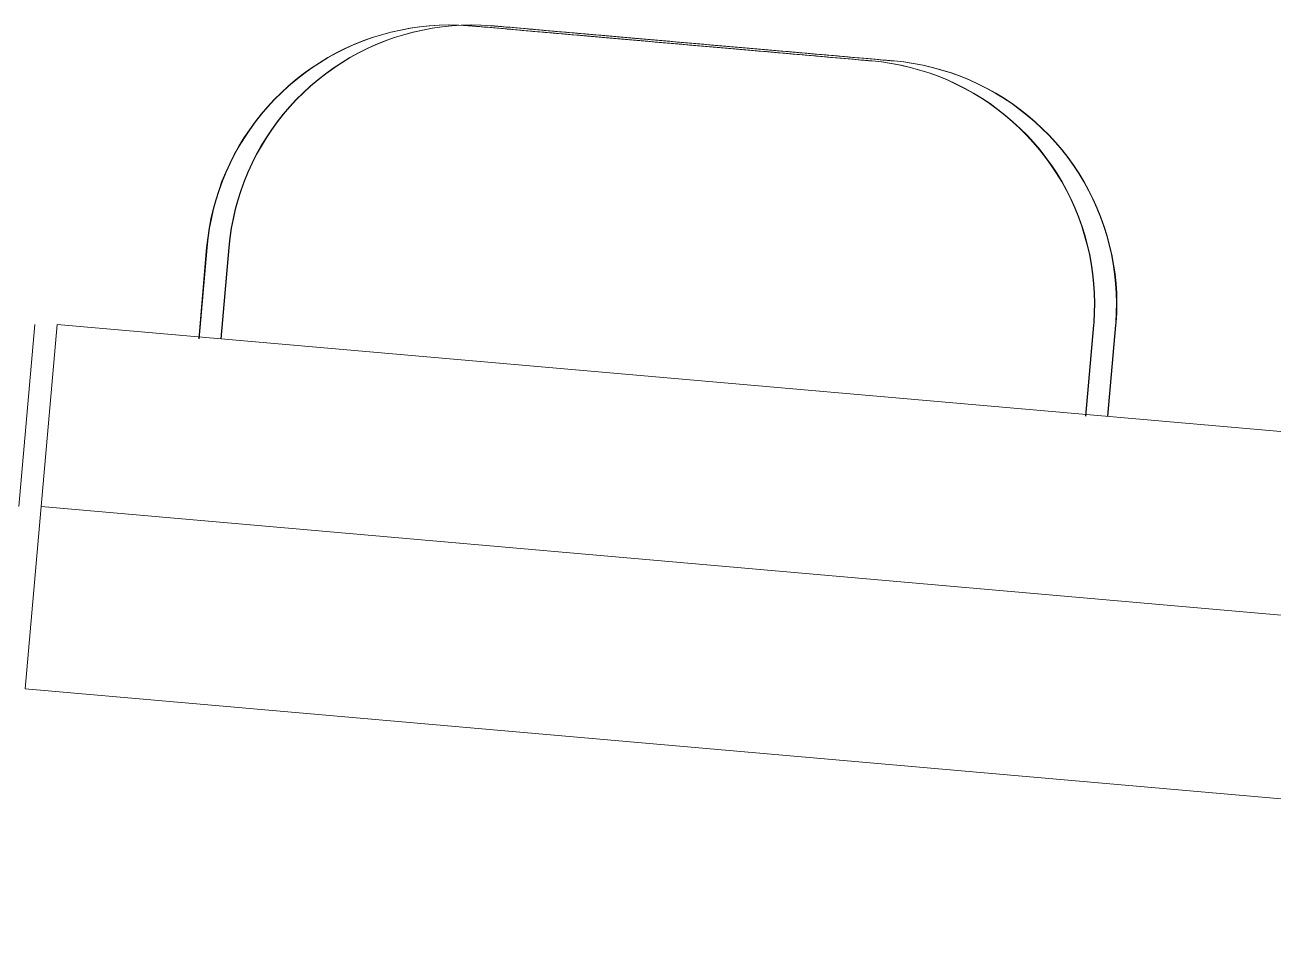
# Model space of a CAD drawing. Header units: millimetres. Extents: x 4237772 to 4686020, y -673 to 29459.
# Drawn here: x 4496034.15 to 4496054.61, y 16847.99 to 16862.8 of the extents above; entities that cross this region are included whole.
import ezdxf

# ---------------------------------------------------------------- set-up
doc = ezdxf.new("R2010")
doc.units = ezdxf.units.MM
doc.layers.add('Q-SPCQ', color=91, linetype='Continuous', lineweight=5)

# ---------------------------------------------------------------- blocks, each defined once
blk = doc.blocks.new('Static Line_Sayfa_Metal Deck_Pan Mount - Up to 15 _ pitch - Max 2 Users-1846359-SECTION - GRIDS B1-B2')
at = {"layer": 'Q-SPCQ'}
for p, q in [((4470409.579, 16859.146), (4470409.448, 16857.652)), ((4470409.582, 16859.146), (4470409.451, 16857.652)), ((4470409.585, 16859.146), (4470409.455, 16857.652)), ((4470409.941, 16859.146), (4470409.81, 16857.652)), ((4470409.944, 16859.146), (4470409.814, 16857.652)), ((4470409.948, 16859.146), (4470409.817, 16857.652)), ((4470406.764, 16857.888), (4470406.502, 16854.899)), ((4470407.126, 16857.888), (4470406.864, 16854.899)), ((4470449.862, 16854.149), (4470407.126, 16857.888)), ((4470423.989, 16856.38), (4470424.119, 16857.874)), ((4470423.992, 16856.38), (4470424.123, 16857.874)), ((4470423.995, 16856.38), (4470424.126, 16857.874)), ((4470424.351, 16856.38), (4470424.482, 16857.874)), ((4470424.354, 16856.38), (4470424.485, 16857.874)), ((4470424.357, 16856.38), (4470424.488, 16857.874)), ((4470406.864, 16854.899), (4470406.603, 16851.91)), ((4470406.864, 16854.899), (4470451.693, 16850.977)), ((4470406.864, 16854.899), (4470451.693, 16850.977)), ((4470451.432, 16847.988), (4470406.603, 16851.91))]:
    blk.add_line(p, q, dxfattribs=at)
at = {"layer": 'Q-SPCQ', "flags": 128}
for points in [[(4470409.579, 16859.146), (4470409.596, 16859.305), (4470409.619, 16859.464), (4470409.649, 16859.621), (4470409.685, 16859.777), (4470409.727, 16859.931), (4470409.776, 16860.084), (4470409.83, 16860.234), (4470409.891, 16860.382), (4470409.957, 16860.528), (4470410.029, 16860.671), (4470410.107, 16860.81), (4470410.19, 16860.947), (4470410.279, 16861.08), (4470410.373, 16861.21), (4470410.472, 16861.335), (4470410.576, 16861.457), (4470410.684, 16861.574), (4470410.798, 16861.687), (4470410.915, 16861.796), (4470411.037, 16861.899), (4470411.163, 16861.998), (4470411.293, 16862.091), (4470411.427, 16862.179), (4470411.564, 16862.262), (4470411.704, 16862.339), (4470411.847, 16862.411), (4470411.993, 16862.476), (4470412.141, 16862.536), (4470412.292, 16862.59), (4470412.445, 16862.638), (4470412.599, 16862.68), (4470412.755, 16862.715), (4470412.912, 16862.744), (4470413.071, 16862.767), (4470413.23, 16862.784), (4470413.39, 16862.794), (4470413.549, 16862.798), (4470413.709, 16862.795), (4470413.869, 16862.786), (4470413.912, 16862.783)], [(4470409.582, 16859.146), (4470409.599, 16859.305), (4470409.623, 16859.464), (4470409.653, 16859.621), (4470409.689, 16859.777), (4470409.731, 16859.931), (4470409.779, 16860.084), (4470409.834, 16860.234), (4470409.894, 16860.382), (4470409.96, 16860.528), (4470410.032, 16860.671), (4470410.11, 16860.81), (4470410.193, 16860.947), (4470410.282, 16861.08), (4470410.376, 16861.21), (4470410.475, 16861.335), (4470410.579, 16861.457), (4470410.688, 16861.574), (4470410.801, 16861.687), (4470410.919, 16861.796), (4470411.041, 16861.899), (4470411.167, 16861.998), (4470411.297, 16862.091), (4470411.43, 16862.179), (4470411.567, 16862.262), (4470411.707, 16862.339), (4470411.85, 16862.411), (4470411.996, 16862.476), (4470412.145, 16862.536), (4470412.295, 16862.59), (4470412.448, 16862.638), (4470412.602, 16862.68), (4470412.758, 16862.715), (4470412.916, 16862.744), (4470413.074, 16862.767), (4470413.233, 16862.784), (4470413.393, 16862.794), (4470413.553, 16862.798), (4470413.713, 16862.795), (4470413.872, 16862.786), (4470413.916, 16862.783)], [(4470409.585, 16859.146), (4470409.603, 16859.305), (4470409.626, 16859.464), (4470409.656, 16859.621), (4470409.692, 16859.777), (4470409.734, 16859.931), (4470409.783, 16860.084), (4470409.837, 16860.234), (4470409.897, 16860.382), (4470409.964, 16860.528), (4470410.036, 16860.671), (4470410.113, 16860.81), (4470410.197, 16860.947), (4470410.285, 16861.08), (4470410.379, 16861.21), (4470410.478, 16861.335), (4470410.582, 16861.457), (4470410.691, 16861.574), (4470410.804, 16861.687), (4470410.922, 16861.796), (4470411.044, 16861.899), (4470411.17, 16861.998), (4470411.3, 16862.091), (4470411.434, 16862.179), (4470411.57, 16862.262), (4470411.711, 16862.339), (4470411.854, 16862.411), (4470412, 16862.476), (4470412.148, 16862.536), (4470412.299, 16862.59), (4470412.451, 16862.638), (4470412.606, 16862.68), (4470412.762, 16862.715), (4470412.919, 16862.744), (4470413.077, 16862.767), (4470413.237, 16862.784), (4470413.396, 16862.794), (4470413.556, 16862.798), (4470413.716, 16862.795), (4470413.876, 16862.786), (4470413.919, 16862.783)], [(4470409.941, 16859.146), (4470409.958, 16859.305), (4470409.982, 16859.464), (4470410.011, 16859.621), (4470410.047, 16859.777), (4470410.09, 16859.931), (4470410.138, 16860.084), (4470410.193, 16860.234), (4470410.253, 16860.382), (4470410.319, 16860.528), (4470410.391, 16860.671), (4470410.469, 16860.81), (4470410.552, 16860.947), (4470410.641, 16861.08), (4470410.735, 16861.21), (4470410.834, 16861.335), (4470410.938, 16861.457), (4470411.047, 16861.574), (4470411.16, 16861.687), (4470411.278, 16861.796), (4470411.4, 16861.899), (4470411.526, 16861.998), (4470411.656, 16862.091), (4470411.789, 16862.179), (4470411.926, 16862.262), (4470412.066, 16862.339), (4470412.209, 16862.411), (4470412.355, 16862.476), (4470412.504, 16862.536), (4470412.654, 16862.59), (4470412.807, 16862.638), (4470412.961, 16862.68), (4470413.117, 16862.715), (4470413.275, 16862.744), (4470413.433, 16862.767), (4470413.592, 16862.784), (4470413.752, 16862.794), (4470413.912, 16862.798), (4470414.072, 16862.795), (4470414.231, 16862.786), (4470414.274, 16862.783)], [(4470409.944, 16859.146), (4470409.962, 16859.305), (4470409.985, 16859.464), (4470410.015, 16859.621), (4470410.051, 16859.777), (4470410.093, 16859.931), (4470410.141, 16860.084), (4470410.196, 16860.234), (4470410.256, 16860.382), (4470410.323, 16860.528), (4470410.395, 16860.671), (4470410.472, 16860.81), (4470410.556, 16860.947), (4470410.644, 16861.08), (4470410.738, 16861.21), (4470410.837, 16861.335), (4470410.941, 16861.457), (4470411.05, 16861.574), (4470411.163, 16861.687), (4470411.281, 16861.796), (4470411.403, 16861.899), (4470411.529, 16861.998), (4470411.659, 16862.091), (4470411.792, 16862.179), (4470411.929, 16862.262), (4470412.07, 16862.339), (4470412.213, 16862.411), (4470412.359, 16862.476), (4470412.507, 16862.536), (4470412.658, 16862.59), (4470412.81, 16862.638), (4470412.965, 16862.68), (4470413.121, 16862.715), (4470413.278, 16862.744), (4470413.436, 16862.767), (4470413.595, 16862.784), (4470413.755, 16862.794), (4470413.915, 16862.798), (4470414.075, 16862.795), (4470414.235, 16862.786), (4470414.278, 16862.783)], [(4470409.948, 16859.146), (4470409.965, 16859.305), (4470409.988, 16859.464), (4470410.018, 16859.621), (4470410.054, 16859.777), (4470410.096, 16859.931), (4470410.145, 16860.084), (4470410.199, 16860.234), (4470410.26, 16860.382), (4470410.326, 16860.528), (4470410.398, 16860.671), (4470410.476, 16860.81), (4470410.559, 16860.947), (4470410.648, 16861.08), (4470410.742, 16861.21), (4470410.841, 16861.335), (4470410.945, 16861.457), (4470411.053, 16861.574), (4470411.167, 16861.687), (4470411.284, 16861.796), (4470411.406, 16861.899), (4470411.532, 16861.998), (4470411.662, 16862.091), (4470411.796, 16862.179), (4470411.933, 16862.262), (4470412.073, 16862.339), (4470412.216, 16862.411), (4470412.362, 16862.476), (4470412.51, 16862.536), (4470412.661, 16862.59), (4470412.814, 16862.638), (4470412.968, 16862.68), (4470413.124, 16862.715), (4470413.281, 16862.744), (4470413.44, 16862.767), (4470413.599, 16862.784), (4470413.758, 16862.794), (4470413.918, 16862.798), (4470414.078, 16862.795), (4470414.238, 16862.786), (4470414.281, 16862.783)], [(4470413.915, 16862.782), (4470413.923, 16862.782), (4470413.936, 16862.78), (4470413.954, 16862.779), (4470413.978, 16862.777), (4470414.006, 16862.774), (4470414.04, 16862.771), (4470414.079, 16862.768), (4470414.123, 16862.764), (4470414.172, 16862.76), (4470414.225, 16862.755), (4470414.283, 16862.75), (4470414.346, 16862.745), (4470414.414, 16862.739), (4470414.486, 16862.732), (4470414.562, 16862.726), (4470414.643, 16862.719), (4470414.728, 16862.711), (4470414.816, 16862.703), (4470414.909, 16862.695), (4470415.005, 16862.687), (4470415.104, 16862.678), (4470415.207, 16862.669), (4470415.313, 16862.66), (4470415.423, 16862.65), (4470415.534, 16862.641), (4470415.649, 16862.631), (4470415.766, 16862.62), (4470415.886, 16862.61), (4470416.007, 16862.599), (4470416.131, 16862.588), (4470416.256, 16862.578), (4470416.382, 16862.566), (4470416.51, 16862.555), (4470416.639, 16862.544), (4470416.769, 16862.533), (4470416.9, 16862.521), (4470417.031, 16862.51), (4470417.162, 16862.498), (4470417.198, 16862.495)], [(4470417.198, 16862.495), (4470417.066, 16862.507), (4470416.935, 16862.518), (4470416.804, 16862.53), (4470416.674, 16862.541), (4470416.545, 16862.552), (4470416.417, 16862.563), (4470416.29, 16862.575), (4470416.164, 16862.586), (4470416.04, 16862.596), (4470415.918, 16862.607), (4470415.798, 16862.618), (4470415.681, 16862.628), (4470415.565, 16862.638), (4470415.453, 16862.648), (4470415.343, 16862.657), (4470415.236, 16862.667), (4470415.132, 16862.676), (4470415.031, 16862.685), (4470414.934, 16862.693), (4470414.841, 16862.701), (4470414.751, 16862.709), (4470414.665, 16862.717), (4470414.584, 16862.724), (4470414.506, 16862.731), (4470414.433, 16862.737), (4470414.364, 16862.743), (4470414.3, 16862.749), (4470414.24, 16862.754), (4470414.186, 16862.759), (4470414.135, 16862.763), (4470414.09, 16862.767), (4470414.05, 16862.77), (4470414.015, 16862.774), (4470413.985, 16862.776), (4470413.96, 16862.778), (4470413.94, 16862.78), (4470413.926, 16862.781), (4470413.916, 16862.782)], [(4470413.918, 16862.782), (4470413.926, 16862.782), (4470413.939, 16862.78), (4470413.957, 16862.779), (4470413.981, 16862.777), (4470414.01, 16862.774), (4470414.043, 16862.771), (4470414.082, 16862.768), (4470414.126, 16862.764), (4470414.175, 16862.76), (4470414.228, 16862.755), (4470414.287, 16862.75), (4470414.35, 16862.745), (4470414.417, 16862.739), (4470414.489, 16862.732), (4470414.566, 16862.726), (4470414.646, 16862.719), (4470414.731, 16862.711), (4470414.82, 16862.703), (4470414.912, 16862.695), (4470415.008, 16862.687), (4470415.108, 16862.678), (4470415.211, 16862.669), (4470415.317, 16862.66), (4470415.426, 16862.65), (4470415.538, 16862.641), (4470415.652, 16862.631), (4470415.77, 16862.62), (4470415.889, 16862.61), (4470416.01, 16862.599), (4470416.134, 16862.588), (4470416.259, 16862.578), (4470416.386, 16862.566), (4470416.514, 16862.555), (4470416.643, 16862.544), (4470416.772, 16862.533), (4470416.903, 16862.521), (4470417.034, 16862.51), (4470417.166, 16862.498), (4470417.201, 16862.495)], [(4470417.201, 16862.495), (4470417.07, 16862.507), (4470416.938, 16862.518), (4470416.808, 16862.53), (4470416.678, 16862.541), (4470416.548, 16862.552), (4470416.42, 16862.563), (4470416.293, 16862.575), (4470416.168, 16862.586), (4470416.044, 16862.596), (4470415.922, 16862.607), (4470415.802, 16862.618), (4470415.684, 16862.628), (4470415.569, 16862.638), (4470415.456, 16862.648), (4470415.346, 16862.657), (4470415.239, 16862.667), (4470415.135, 16862.676), (4470415.035, 16862.685), (4470414.938, 16862.693), (4470414.844, 16862.701), (4470414.755, 16862.709), (4470414.669, 16862.717), (4470414.587, 16862.724), (4470414.51, 16862.731), (4470414.436, 16862.737), (4470414.368, 16862.743), (4470414.303, 16862.749), (4470414.244, 16862.754), (4470414.189, 16862.759), (4470414.139, 16862.763), (4470414.094, 16862.767), (4470414.053, 16862.77), (4470414.018, 16862.774), (4470413.988, 16862.776), (4470413.963, 16862.778), (4470413.944, 16862.78), (4470413.929, 16862.781), (4470413.92, 16862.782)], [(4470413.921, 16862.782), (4470413.929, 16862.782), (4470413.942, 16862.78), (4470413.961, 16862.779), (4470413.984, 16862.777), (4470414.013, 16862.774), (4470414.047, 16862.771), (4470414.086, 16862.768), (4470414.129, 16862.764), (4470414.178, 16862.76), (4470414.232, 16862.755), (4470414.29, 16862.75), (4470414.353, 16862.745), (4470414.421, 16862.739), (4470414.493, 16862.732), (4470414.569, 16862.726), (4470414.65, 16862.719), (4470414.734, 16862.711), (4470414.823, 16862.703), (4470414.915, 16862.695), (4470415.011, 16862.687), (4470415.111, 16862.678), (4470415.214, 16862.669), (4470415.32, 16862.66), (4470415.429, 16862.65), (4470415.541, 16862.641), (4470415.656, 16862.631), (4470415.773, 16862.62), (4470415.892, 16862.61), (4470416.014, 16862.599), (4470416.137, 16862.588), (4470416.262, 16862.578), (4470416.389, 16862.566), (4470416.517, 16862.555), (4470416.646, 16862.544), (4470416.776, 16862.533), (4470416.906, 16862.521), (4470417.038, 16862.51), (4470417.169, 16862.498), (4470417.204, 16862.495)], [(4470417.204, 16862.495), (4470417.073, 16862.507), (4470416.942, 16862.518), (4470416.811, 16862.53), (4470416.681, 16862.541), (4470416.552, 16862.552), (4470416.423, 16862.563), (4470416.296, 16862.575), (4470416.171, 16862.586), (4470416.047, 16862.596), (4470415.925, 16862.607), (4470415.805, 16862.618), (4470415.687, 16862.628), (4470415.572, 16862.638), (4470415.459, 16862.648), (4470415.349, 16862.657), (4470415.242, 16862.667), (4470415.138, 16862.676), (4470415.038, 16862.685), (4470414.941, 16862.693), (4470414.848, 16862.701), (4470414.758, 16862.709), (4470414.672, 16862.717), (4470414.59, 16862.724), (4470414.513, 16862.731), (4470414.44, 16862.737), (4470414.371, 16862.743), (4470414.307, 16862.749), (4470414.247, 16862.754), (4470414.192, 16862.759), (4470414.142, 16862.763), (4470414.097, 16862.767), (4470414.057, 16862.77), (4470414.022, 16862.774), (4470413.992, 16862.776), (4470413.967, 16862.778), (4470413.947, 16862.78), (4470413.932, 16862.781), (4470413.923, 16862.782)], [(4470414.277, 16862.782), (4470414.285, 16862.782), (4470414.298, 16862.78), (4470414.316, 16862.779), (4470414.34, 16862.777), (4470414.369, 16862.774), (4470414.402, 16862.771), (4470414.441, 16862.768), (4470414.485, 16862.764), (4470414.534, 16862.76), (4470414.587, 16862.755), (4470414.646, 16862.75), (4470414.709, 16862.745), (4470414.776, 16862.739), (4470414.848, 16862.732), (4470414.925, 16862.726), (4470415.005, 16862.719), (4470415.09, 16862.711), (4470415.179, 16862.703), (4470415.271, 16862.695), (4470415.367, 16862.687), (4470415.467, 16862.678), (4470415.57, 16862.669), (4470415.676, 16862.66), (4470415.785, 16862.65), (4470415.897, 16862.641), (4470416.011, 16862.631), (4470416.129, 16862.62), (4470416.248, 16862.61), (4470416.369, 16862.599), (4470416.493, 16862.588), (4470416.618, 16862.578), (4470416.745, 16862.566), (4470416.872, 16862.555), (4470417.002, 16862.544), (4470417.131, 16862.533), (4470417.262, 16862.521), (4470417.393, 16862.51), (4470417.524, 16862.498), (4470417.56, 16862.495)], [(4470417.56, 16862.495), (4470417.429, 16862.507), (4470417.297, 16862.518), (4470417.167, 16862.53), (4470417.037, 16862.541), (4470416.907, 16862.552), (4470416.779, 16862.563), (4470416.652, 16862.575), (4470416.526, 16862.586), (4470416.403, 16862.596), (4470416.281, 16862.607), (4470416.161, 16862.618), (4470416.043, 16862.628), (4470415.927, 16862.638), (4470415.815, 16862.648), (4470415.705, 16862.657), (4470415.598, 16862.667), (4470415.494, 16862.676), (4470415.394, 16862.685), (4470415.297, 16862.693), (4470415.203, 16862.701), (4470415.113, 16862.709), (4470415.028, 16862.717), (4470414.946, 16862.724), (4470414.869, 16862.731), (4470414.795, 16862.737), (4470414.727, 16862.743), (4470414.662, 16862.749), (4470414.603, 16862.754), (4470414.548, 16862.759), (4470414.498, 16862.763), (4470414.453, 16862.767), (4470414.412, 16862.77), (4470414.377, 16862.774), (4470414.347, 16862.776), (4470414.322, 16862.778), (4470414.303, 16862.78), (4470414.288, 16862.781), (4470414.279, 16862.782)], [(4470414.28, 16862.782), (4470414.288, 16862.782), (4470414.301, 16862.78), (4470414.32, 16862.779), (4470414.343, 16862.777), (4470414.372, 16862.774), (4470414.406, 16862.771), (4470414.445, 16862.768), (4470414.488, 16862.764), (4470414.537, 16862.76), (4470414.591, 16862.755), (4470414.649, 16862.75), (4470414.712, 16862.745), (4470414.78, 16862.739), (4470414.852, 16862.732), (4470414.928, 16862.726), (4470415.009, 16862.719), (4470415.093, 16862.711), (4470415.182, 16862.703), (4470415.274, 16862.695), (4470415.37, 16862.687), (4470415.47, 16862.678), (4470415.573, 16862.669), (4470415.679, 16862.66), (4470415.788, 16862.65), (4470415.9, 16862.641), (4470416.015, 16862.631), (4470416.132, 16862.62), (4470416.251, 16862.61), (4470416.373, 16862.599), (4470416.496, 16862.588), (4470416.621, 16862.578), (4470416.748, 16862.566), (4470416.876, 16862.555), (4470417.005, 16862.544), (4470417.135, 16862.533), (4470417.265, 16862.521), (4470417.396, 16862.51), (4470417.528, 16862.498), (4470417.563, 16862.495)], [(4470417.563, 16862.495), (4470417.432, 16862.507), (4470417.301, 16862.518), (4470417.17, 16862.53), (4470417.04, 16862.541), (4470416.911, 16862.552), (4470416.782, 16862.563), (4470416.655, 16862.575), (4470416.53, 16862.586), (4470416.406, 16862.596), (4470416.284, 16862.607), (4470416.164, 16862.618), (4470416.046, 16862.628), (4470415.931, 16862.638), (4470415.818, 16862.648), (4470415.708, 16862.657), (4470415.601, 16862.667), (4470415.497, 16862.676), (4470415.397, 16862.685), (4470415.3, 16862.693), (4470415.206, 16862.701), (4470415.117, 16862.709), (4470415.031, 16862.717), (4470414.949, 16862.724), (4470414.872, 16862.731), (4470414.799, 16862.737), (4470414.73, 16862.743), (4470414.666, 16862.749), (4470414.606, 16862.754), (4470414.551, 16862.759), (4470414.501, 16862.763), (4470414.456, 16862.767), (4470414.416, 16862.77), (4470414.381, 16862.774), (4470414.351, 16862.776), (4470414.326, 16862.778), (4470414.306, 16862.78), (4470414.291, 16862.781), (4470414.282, 16862.782)], [(4470414.284, 16862.782), (4470414.292, 16862.782), (4470414.305, 16862.78), (4470414.323, 16862.779), (4470414.347, 16862.777), (4470414.375, 16862.774), (4470414.409, 16862.771), (4470414.448, 16862.768), (4470414.492, 16862.764), (4470414.54, 16862.76), (4470414.594, 16862.755), (4470414.652, 16862.75), (4470414.715, 16862.745), (4470414.783, 16862.739), (4470414.855, 16862.732), (4470414.931, 16862.726), (4470415.012, 16862.719), (4470415.097, 16862.711), (4470415.185, 16862.703), (4470415.278, 16862.695), (4470415.374, 16862.687), (4470415.473, 16862.678), (4470415.576, 16862.669), (4470415.682, 16862.66), (4470415.791, 16862.65), (4470415.903, 16862.641), (4470416.018, 16862.631), (4470416.135, 16862.62), (4470416.255, 16862.61), (4470416.376, 16862.599), (4470416.499, 16862.588), (4470416.625, 16862.578), (4470416.751, 16862.566), (4470416.879, 16862.555), (4470417.008, 16862.544), (4470417.138, 16862.533), (4470417.269, 16862.521), (4470417.4, 16862.51), (4470417.531, 16862.498), (4470417.567, 16862.495)], [(4470417.567, 16862.495), (4470417.435, 16862.507), (4470417.304, 16862.518), (4470417.173, 16862.53), (4470417.043, 16862.541), (4470416.914, 16862.552), (4470416.786, 16862.563), (4470416.659, 16862.575), (4470416.533, 16862.586), (4470416.409, 16862.596), (4470416.287, 16862.607), (4470416.167, 16862.618), (4470416.049, 16862.628), (4470415.934, 16862.638), (4470415.821, 16862.648), (4470415.712, 16862.657), (4470415.605, 16862.667), (4470415.501, 16862.676), (4470415.4, 16862.685), (4470415.303, 16862.693), (4470415.21, 16862.701), (4470415.12, 16862.709), (4470415.034, 16862.717), (4470414.953, 16862.724), (4470414.875, 16862.731), (4470414.802, 16862.737), (4470414.733, 16862.743), (4470414.669, 16862.749), (4470414.609, 16862.754), (4470414.554, 16862.759), (4470414.504, 16862.763), (4470414.459, 16862.767), (4470414.419, 16862.77), (4470414.384, 16862.774), (4470414.354, 16862.776), (4470414.329, 16862.778), (4470414.309, 16862.78), (4470414.295, 16862.781), (4470414.285, 16862.782)], [(4470420.48, 16862.208), (4470420.473, 16862.209), (4470420.459, 16862.21), (4470420.441, 16862.211), (4470420.418, 16862.213), (4470420.389, 16862.216), (4470420.355, 16862.219), (4470420.316, 16862.222), (4470420.273, 16862.226), (4470420.224, 16862.23), (4470420.17, 16862.235), (4470420.112, 16862.24), (4470420.049, 16862.246), (4470419.981, 16862.252), (4470419.909, 16862.258), (4470419.833, 16862.265), (4470419.752, 16862.272), (4470419.668, 16862.279), (4470419.579, 16862.287), (4470419.487, 16862.295), (4470419.391, 16862.303), (4470419.291, 16862.312), (4470419.188, 16862.321), (4470419.082, 16862.33), (4470418.973, 16862.34), (4470418.861, 16862.35), (4470418.746, 16862.36), (4470418.629, 16862.37), (4470418.51, 16862.38), (4470418.388, 16862.391), (4470418.265, 16862.402), (4470418.14, 16862.413), (4470418.013, 16862.424), (4470417.885, 16862.435), (4470417.756, 16862.446), (4470417.626, 16862.458), (4470417.496, 16862.469), (4470417.364, 16862.481), (4470417.233, 16862.492), (4470417.198, 16862.495)], [(4470417.198, 16862.495), (4470417.329, 16862.484), (4470417.46, 16862.472), (4470417.591, 16862.461), (4470417.721, 16862.449), (4470417.85, 16862.438), (4470417.979, 16862.427), (4470418.106, 16862.416), (4470418.231, 16862.405), (4470418.355, 16862.394), (4470418.477, 16862.383), (4470418.597, 16862.373), (4470418.715, 16862.362), (4470418.83, 16862.352), (4470418.943, 16862.342), (4470419.053, 16862.333), (4470419.16, 16862.323), (4470419.263, 16862.314), (4470419.364, 16862.306), (4470419.461, 16862.297), (4470419.554, 16862.289), (4470419.644, 16862.281), (4470419.73, 16862.274), (4470419.812, 16862.266), (4470419.889, 16862.26), (4470419.962, 16862.253), (4470420.031, 16862.247), (4470420.095, 16862.242), (4470420.155, 16862.236), (4470420.21, 16862.232), (4470420.26, 16862.227), (4470420.305, 16862.223), (4470420.345, 16862.22), (4470420.38, 16862.217), (4470420.41, 16862.214), (4470420.435, 16862.212), (4470420.455, 16862.21), (4470420.47, 16862.209), (4470420.479, 16862.208)], [(4470420.484, 16862.208), (4470420.476, 16862.209), (4470420.463, 16862.21), (4470420.444, 16862.211), (4470420.421, 16862.213), (4470420.392, 16862.216), (4470420.359, 16862.219), (4470420.32, 16862.222), (4470420.276, 16862.226), (4470420.227, 16862.23), (4470420.174, 16862.235), (4470420.115, 16862.24), (4470420.052, 16862.246), (4470419.985, 16862.252), (4470419.913, 16862.258), (4470419.836, 16862.265), (4470419.756, 16862.272), (4470419.671, 16862.279), (4470419.582, 16862.287), (4470419.49, 16862.295), (4470419.394, 16862.303), (4470419.294, 16862.312), (4470419.191, 16862.321), (4470419.085, 16862.33), (4470418.976, 16862.34), (4470418.864, 16862.35), (4470418.75, 16862.36), (4470418.632, 16862.37), (4470418.513, 16862.38), (4470418.392, 16862.391), (4470418.268, 16862.402), (4470418.143, 16862.413), (4470418.016, 16862.424), (4470417.888, 16862.435), (4470417.759, 16862.446), (4470417.629, 16862.458), (4470417.499, 16862.469), (4470417.368, 16862.481), (4470417.236, 16862.492), (4470417.201, 16862.495)], [(4470417.201, 16862.495), (4470417.332, 16862.484), (4470417.463, 16862.472), (4470417.594, 16862.461), (4470417.724, 16862.449), (4470417.854, 16862.438), (4470417.982, 16862.427), (4470418.109, 16862.416), (4470418.234, 16862.405), (4470418.358, 16862.394), (4470418.48, 16862.383), (4470418.6, 16862.373), (4470418.718, 16862.362), (4470418.833, 16862.352), (4470418.946, 16862.342), (4470419.056, 16862.333), (4470419.163, 16862.323), (4470419.267, 16862.314), (4470419.367, 16862.306), (4470419.464, 16862.297), (4470419.558, 16862.289), (4470419.647, 16862.281), (4470419.733, 16862.274), (4470419.815, 16862.266), (4470419.892, 16862.26), (4470419.966, 16862.253), (4470420.034, 16862.247), (4470420.099, 16862.242), (4470420.158, 16862.236), (4470420.213, 16862.232), (4470420.263, 16862.227), (4470420.308, 16862.223), (4470420.349, 16862.22), (4470420.384, 16862.217), (4470420.414, 16862.214), (4470420.439, 16862.212), (4470420.458, 16862.21), (4470420.473, 16862.209), (4470420.482, 16862.208)], [(4470420.487, 16862.208), (4470420.479, 16862.209), (4470420.466, 16862.21), (4470420.448, 16862.211), (4470420.424, 16862.213), (4470420.396, 16862.216), (4470420.362, 16862.219), (4470420.323, 16862.222), (4470420.279, 16862.226), (4470420.23, 16862.23), (4470420.177, 16862.235), (4470420.119, 16862.24), (4470420.056, 16862.246), (4470419.988, 16862.252), (4470419.916, 16862.258), (4470419.84, 16862.265), (4470419.759, 16862.272), (4470419.674, 16862.279), (4470419.586, 16862.287), (4470419.493, 16862.295), (4470419.397, 16862.303), (4470419.298, 16862.312), (4470419.195, 16862.321), (4470419.089, 16862.33), (4470418.979, 16862.34), (4470418.867, 16862.35), (4470418.753, 16862.36), (4470418.636, 16862.37), (4470418.516, 16862.38), (4470418.395, 16862.391), (4470418.271, 16862.402), (4470418.146, 16862.413), (4470418.02, 16862.424), (4470417.892, 16862.435), (4470417.763, 16862.446), (4470417.633, 16862.458), (4470417.502, 16862.469), (4470417.371, 16862.481), (4470417.24, 16862.492), (4470417.204, 16862.495)], [(4470417.204, 16862.495), (4470417.336, 16862.484), (4470417.467, 16862.472), (4470417.598, 16862.461), (4470417.728, 16862.449), (4470417.857, 16862.438), (4470417.985, 16862.427), (4470418.112, 16862.416), (4470418.238, 16862.405), (4470418.362, 16862.394), (4470418.484, 16862.383), (4470418.604, 16862.373), (4470418.721, 16862.362), (4470418.837, 16862.352), (4470418.949, 16862.342), (4470419.059, 16862.333), (4470419.166, 16862.323), (4470419.27, 16862.314), (4470419.371, 16862.306), (4470419.468, 16862.297), (4470419.561, 16862.289), (4470419.651, 16862.281), (4470419.737, 16862.274), (4470419.818, 16862.266), (4470419.896, 16862.26), (4470419.969, 16862.253), (4470420.038, 16862.247), (4470420.102, 16862.242), (4470420.162, 16862.236), (4470420.216, 16862.232), (4470420.266, 16862.227), (4470420.312, 16862.223), (4470420.352, 16862.22), (4470420.387, 16862.217), (4470420.417, 16862.214), (4470420.442, 16862.212), (4470420.462, 16862.21), (4470420.476, 16862.209), (4470420.486, 16862.208)], [(4470420.843, 16862.208), (4470420.835, 16862.209), (4470420.822, 16862.21), (4470420.803, 16862.211), (4470420.78, 16862.213), (4470420.751, 16862.216), (4470420.717, 16862.219), (4470420.679, 16862.222), (4470420.635, 16862.226), (4470420.586, 16862.23), (4470420.532, 16862.235), (4470420.474, 16862.24), (4470420.411, 16862.246), (4470420.344, 16862.252), (4470420.272, 16862.258), (4470420.195, 16862.265), (4470420.115, 16862.272), (4470420.03, 16862.279), (4470419.941, 16862.287), (4470419.849, 16862.295), (4470419.753, 16862.303), (4470419.653, 16862.312), (4470419.55, 16862.321), (4470419.444, 16862.33), (4470419.335, 16862.34), (4470419.223, 16862.35), (4470419.108, 16862.36), (4470418.991, 16862.37), (4470418.872, 16862.38), (4470418.75, 16862.391), (4470418.627, 16862.402), (4470418.502, 16862.413), (4470418.375, 16862.424), (4470418.247, 16862.435), (4470418.118, 16862.446), (4470417.988, 16862.458), (4470417.858, 16862.469), (4470417.727, 16862.481), (4470417.595, 16862.492), (4470417.56, 16862.495)], [(4470417.56, 16862.495), (4470417.691, 16862.484), (4470417.822, 16862.472), (4470417.953, 16862.461), (4470418.083, 16862.449), (4470418.213, 16862.438), (4470418.341, 16862.427), (4470418.468, 16862.416), (4470418.593, 16862.405), (4470418.717, 16862.394), (4470418.839, 16862.383), (4470418.959, 16862.373), (4470419.077, 16862.362), (4470419.192, 16862.352), (4470419.305, 16862.342), (4470419.415, 16862.333), (4470419.522, 16862.323), (4470419.626, 16862.314), (4470419.726, 16862.306), (4470419.823, 16862.297), (4470419.917, 16862.289), (4470420.006, 16862.281), (4470420.092, 16862.274), (4470420.174, 16862.266), (4470420.251, 16862.26), (4470420.325, 16862.253), (4470420.393, 16862.247), (4470420.458, 16862.242), (4470420.517, 16862.236), (4470420.572, 16862.232), (4470420.622, 16862.227), (4470420.667, 16862.223), (4470420.707, 16862.22), (4470420.743, 16862.217), (4470420.773, 16862.214), (4470420.798, 16862.212), (4470420.817, 16862.21), (4470420.832, 16862.209), (4470420.841, 16862.208)], [(4470420.846, 16862.208), (4470420.838, 16862.209), (4470420.825, 16862.21), (4470420.807, 16862.211), (4470420.783, 16862.213), (4470420.755, 16862.216), (4470420.721, 16862.219), (4470420.682, 16862.222), (4470420.638, 16862.226), (4470420.589, 16862.23), (4470420.536, 16862.235), (4470420.477, 16862.24), (4470420.414, 16862.246), (4470420.347, 16862.252), (4470420.275, 16862.258), (4470420.199, 16862.265), (4470420.118, 16862.272), (4470420.033, 16862.279), (4470419.945, 16862.287), (4470419.852, 16862.295), (4470419.756, 16862.303), (4470419.657, 16862.312), (4470419.554, 16862.321), (4470419.448, 16862.33), (4470419.338, 16862.34), (4470419.226, 16862.35), (4470419.112, 16862.36), (4470418.995, 16862.37), (4470418.875, 16862.38), (4470418.754, 16862.391), (4470418.63, 16862.402), (4470418.505, 16862.413), (4470418.379, 16862.424), (4470418.251, 16862.435), (4470418.122, 16862.446), (4470417.992, 16862.458), (4470417.861, 16862.469), (4470417.73, 16862.481), (4470417.599, 16862.492), (4470417.563, 16862.495)], [(4470417.563, 16862.495), (4470417.695, 16862.484), (4470417.826, 16862.472), (4470417.957, 16862.461), (4470418.087, 16862.449), (4470418.216, 16862.438), (4470418.344, 16862.427), (4470418.471, 16862.416), (4470418.597, 16862.405), (4470418.721, 16862.394), (4470418.843, 16862.383), (4470418.963, 16862.373), (4470419.08, 16862.362), (4470419.196, 16862.352), (4470419.308, 16862.342), (4470419.418, 16862.333), (4470419.525, 16862.323), (4470419.629, 16862.314), (4470419.73, 16862.306), (4470419.827, 16862.297), (4470419.92, 16862.289), (4470420.01, 16862.281), (4470420.095, 16862.274), (4470420.177, 16862.266), (4470420.255, 16862.26), (4470420.328, 16862.253), (4470420.397, 16862.247), (4470420.461, 16862.242), (4470420.52, 16862.236), (4470420.575, 16862.232), (4470420.625, 16862.227), (4470420.671, 16862.223), (4470420.711, 16862.22), (4470420.746, 16862.217), (4470420.776, 16862.214), (4470420.801, 16862.212), (4470420.821, 16862.21), (4470420.835, 16862.209), (4470420.844, 16862.208)], [(4470420.849, 16862.208), (4470420.842, 16862.209), (4470420.828, 16862.21), (4470420.81, 16862.211), (4470420.787, 16862.213), (4470420.758, 16862.216), (4470420.724, 16862.219), (4470420.685, 16862.222), (4470420.641, 16862.226), (4470420.593, 16862.23), (4470420.539, 16862.235), (4470420.481, 16862.24), (4470420.418, 16862.246), (4470420.35, 16862.252), (4470420.278, 16862.258), (4470420.202, 16862.265), (4470420.121, 16862.272), (4470420.037, 16862.279), (4470419.948, 16862.287), (4470419.856, 16862.295), (4470419.76, 16862.303), (4470419.66, 16862.312), (4470419.557, 16862.321), (4470419.451, 16862.33), (4470419.342, 16862.34), (4470419.23, 16862.35), (4470419.115, 16862.36), (4470418.998, 16862.37), (4470418.879, 16862.38), (4470418.757, 16862.391), (4470418.634, 16862.402), (4470418.509, 16862.413), (4470418.382, 16862.424), (4470418.254, 16862.435), (4470418.125, 16862.446), (4470417.995, 16862.458), (4470417.864, 16862.469), (4470417.733, 16862.481), (4470417.602, 16862.492), (4470417.567, 16862.495)], [(4470417.567, 16862.495), (4470417.698, 16862.484), (4470417.829, 16862.472), (4470417.96, 16862.461), (4470418.09, 16862.449), (4470418.219, 16862.438), (4470418.348, 16862.427), (4470418.475, 16862.416), (4470418.6, 16862.405), (4470418.724, 16862.394), (4470418.846, 16862.383), (4470418.966, 16862.373), (4470419.084, 16862.362), (4470419.199, 16862.352), (4470419.312, 16862.342), (4470419.422, 16862.333), (4470419.529, 16862.323), (4470419.632, 16862.314), (4470419.733, 16862.306), (4470419.83, 16862.297), (4470419.923, 16862.289), (4470420.013, 16862.281), (4470420.099, 16862.274), (4470420.18, 16862.266), (4470420.258, 16862.26), (4470420.331, 16862.253), (4470420.4, 16862.247), (4470420.464, 16862.242), (4470420.524, 16862.236), (4470420.579, 16862.232), (4470420.629, 16862.227), (4470420.674, 16862.223), (4470420.714, 16862.22), (4470420.749, 16862.217), (4470420.779, 16862.214), (4470420.804, 16862.212), (4470420.824, 16862.21), (4470420.839, 16862.209), (4470420.848, 16862.208)], [(4470420.483, 16862.208), (4470420.642, 16862.191), (4470420.8, 16862.167), (4470420.958, 16862.137), (4470421.114, 16862.101), (4470421.268, 16862.059), (4470421.42, 16862.011), (4470421.571, 16861.956), (4470421.719, 16861.896), (4470421.865, 16861.829), (4470422.007, 16861.757), (4470422.147, 16861.68), (4470422.284, 16861.596), (4470422.417, 16861.508), (4470422.547, 16861.414), (4470422.672, 16861.315), (4470422.794, 16861.211), (4470422.911, 16861.102), (4470423.024, 16860.989), (4470423.132, 16860.871), (4470423.236, 16860.749), (4470423.334, 16860.623), (4470423.428, 16860.493), (4470423.516, 16860.36), (4470423.599, 16860.223), (4470423.676, 16860.083), (4470423.747, 16859.939), (4470423.813, 16859.794), (4470423.873, 16859.645), (4470423.927, 16859.495), (4470423.975, 16859.342), (4470424.016, 16859.187), (4470424.052, 16859.031), (4470424.081, 16858.874), (4470424.104, 16858.716), (4470424.121, 16858.557), (4470424.131, 16858.397), (4470424.134, 16858.237), (4470424.132, 16858.077), (4470424.123, 16857.917), (4470424.119, 16857.874)], [(4470420.486, 16862.208), (4470420.646, 16862.191), (4470420.804, 16862.167), (4470420.961, 16862.137), (4470421.117, 16862.101), (4470421.271, 16862.059), (4470421.424, 16862.011), (4470421.574, 16861.956), (4470421.722, 16861.896), (4470421.868, 16861.829), (4470422.011, 16861.757), (4470422.151, 16861.68), (4470422.287, 16861.596), (4470422.42, 16861.508), (4470422.55, 16861.414), (4470422.676, 16861.315), (4470422.797, 16861.211), (4470422.915, 16861.102), (4470423.027, 16860.989), (4470423.136, 16860.871), (4470423.239, 16860.749), (4470423.338, 16860.623), (4470423.431, 16860.493), (4470423.519, 16860.36), (4470423.602, 16860.223), (4470423.679, 16860.083), (4470423.751, 16859.939), (4470423.817, 16859.794), (4470423.876, 16859.645), (4470423.93, 16859.495), (4470423.978, 16859.342), (4470424.02, 16859.187), (4470424.055, 16859.031), (4470424.084, 16858.874), (4470424.107, 16858.716), (4470424.124, 16858.557), (4470424.134, 16858.397), (4470424.138, 16858.237), (4470424.135, 16858.077), (4470424.126, 16857.917), (4470424.123, 16857.874)], [(4470420.49, 16862.208), (4470420.649, 16862.191), (4470420.807, 16862.167), (4470420.964, 16862.137), (4470421.12, 16862.101), (4470421.274, 16862.059), (4470421.427, 16862.011), (4470421.577, 16861.956), (4470421.726, 16861.896), (4470421.871, 16861.829), (4470422.014, 16861.757), (4470422.154, 16861.68), (4470422.29, 16861.596), (4470422.424, 16861.508), (4470422.553, 16861.414), (4470422.679, 16861.315), (4470422.8, 16861.211), (4470422.918, 16861.102), (4470423.031, 16860.989), (4470423.139, 16860.871), (4470423.243, 16860.749), (4470423.341, 16860.623), (4470423.435, 16860.493), (4470423.523, 16860.36), (4470423.605, 16860.223), (4470423.683, 16860.083), (4470423.754, 16859.939), (4470423.82, 16859.794), (4470423.88, 16859.645), (4470423.934, 16859.495), (4470423.981, 16859.342), (4470424.023, 16859.187), (4470424.059, 16859.031), (4470424.088, 16858.874), (4470424.111, 16858.716), (4470424.127, 16858.557), (4470424.137, 16858.397), (4470424.141, 16858.237), (4470424.139, 16858.077), (4470424.129, 16857.917), (4470424.126, 16857.874)], [(4470420.845, 16862.208), (4470421.004, 16862.191), (4470421.163, 16862.167), (4470421.32, 16862.137), (4470421.476, 16862.101), (4470421.63, 16862.059), (4470421.783, 16862.011), (4470421.933, 16861.956), (4470422.081, 16861.896), (4470422.227, 16861.829), (4470422.37, 16861.757), (4470422.509, 16861.68), (4470422.646, 16861.596), (4470422.779, 16861.508), (4470422.909, 16861.414), (4470423.034, 16861.315), (4470423.156, 16861.211), (4470423.273, 16861.102), (4470423.386, 16860.989), (4470423.495, 16860.871), (4470423.598, 16860.749), (4470423.697, 16860.623), (4470423.79, 16860.493), (4470423.878, 16860.36), (4470423.961, 16860.223), (4470424.038, 16860.083), (4470424.11, 16859.939), (4470424.175, 16859.794), (4470424.235, 16859.645), (4470424.289, 16859.495), (4470424.337, 16859.342), (4470424.379, 16859.187), (4470424.414, 16859.031), (4470424.443, 16858.874), (4470424.466, 16858.716), (4470424.483, 16858.557), (4470424.493, 16858.397), (4470424.497, 16858.237), (4470424.494, 16858.077), (4470424.485, 16857.917), (4470424.482, 16857.874)], [(4470420.849, 16862.208), (4470421.008, 16862.191), (4470421.166, 16862.167), (4470421.323, 16862.137), (4470421.479, 16862.101), (4470421.633, 16862.059), (4470421.786, 16862.011), (4470421.936, 16861.956), (4470422.085, 16861.896), (4470422.23, 16861.829), (4470422.373, 16861.757), (4470422.513, 16861.68), (4470422.649, 16861.596), (4470422.783, 16861.508), (4470422.912, 16861.414), (4470423.038, 16861.315), (4470423.159, 16861.211), (4470423.277, 16861.102), (4470423.39, 16860.989), (4470423.498, 16860.871), (4470423.601, 16860.749), (4470423.7, 16860.623), (4470423.793, 16860.493), (4470423.882, 16860.36), (4470423.964, 16860.223), (4470424.042, 16860.083), (4470424.113, 16859.939), (4470424.179, 16859.794), (4470424.239, 16859.645), (4470424.293, 16859.495), (4470424.34, 16859.342), (4470424.382, 16859.187), (4470424.418, 16859.031), (4470424.447, 16858.874), (4470424.47, 16858.716), (4470424.486, 16858.557), (4470424.496, 16858.397), (4470424.5, 16858.237), (4470424.497, 16858.077), (4470424.488, 16857.917), (4470424.485, 16857.874)], [(4470420.852, 16862.208), (4470421.011, 16862.191), (4470421.169, 16862.167), (4470421.327, 16862.137), (4470421.482, 16862.101), (4470421.637, 16862.059), (4470421.789, 16862.011), (4470421.94, 16861.956), (4470422.088, 16861.896), (4470422.233, 16861.829), (4470422.376, 16861.757), (4470422.516, 16861.68), (4470422.653, 16861.596), (4470422.786, 16861.508), (4470422.915, 16861.414), (4470423.041, 16861.315), (4470423.163, 16861.211), (4470423.28, 16861.102), (4470423.393, 16860.989), (4470423.501, 16860.871), (4470423.605, 16860.749), (4470423.703, 16860.623), (4470423.797, 16860.493), (4470423.885, 16860.36), (4470423.968, 16860.223), (4470424.045, 16860.083), (4470424.116, 16859.939), (4470424.182, 16859.794), (4470424.242, 16859.645), (4470424.296, 16859.495), (4470424.344, 16859.342), (4470424.385, 16859.187), (4470424.421, 16859.031), (4470424.45, 16858.874), (4470424.473, 16858.716), (4470424.489, 16858.557), (4470424.5, 16858.397), (4470424.503, 16858.237), (4470424.501, 16858.077), (4470424.492, 16857.917), (4470424.488, 16857.874)]]:
    blk.add_lwpolyline(points, dxfattribs=at)

msp = doc.modelspace()

# ---------------------------------------------------------------- block references
at = {"layer": 'Q-SPCQ'}
msp.add_blockref('Static Line_Sayfa_Metal Deck_Pan Mount - Up to 15 _ pitch - Max 2 Users-1846359-SECTION - GRIDS B1-B2', (25627.547, 0), dxfattribs=at)

doc.saveas('drawing.dxf')
